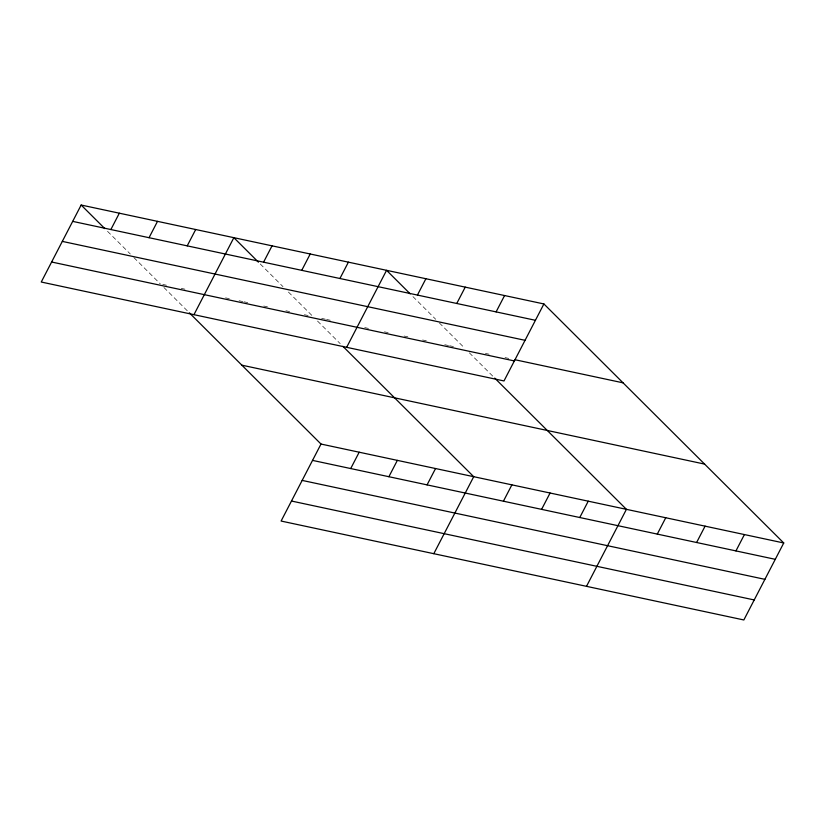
<?xml version="1.0" encoding="UTF-8"?>
<svg xmlns="http://www.w3.org/2000/svg" width="825" height="825" viewBox="0 0 825 825"><rect width="100%" height="100%" fill="white"/><g stroke="black" fill="none" stroke-linecap="round" stroke-linejoin="round"><path stroke-width="0.62" stroke-dasharray="4.12 3.09" d="M162.773 284.429L166.464 285.223M181.242 288.379L184.944 289.173M225.576 297.856L229.278 298.65M239.126 300.754L242.818 301.548M244.056 301.806L247.748 302.6M263.752 306.023L267.455 306.807M285.924 310.757L289.616 311.551M304.394 314.707L308.086 315.501M321.637 318.398L325.328 319.182M326.566 319.45L330.258 320.234M364.743 327.608L368.435 328.402M384.44 331.825L388.142 332.609M404.147 336.033L407.839 336.827M422.617 339.983L426.308 340.766M444.788 344.716L448.48 345.51M449.707 345.768L453.41 346.562M485.389 353.399L489.07 354.183M505.055 357.607L508.736 358.39M412.954 296.608L435.703 319.275M439.333 322.905L464.815 348.284M469.343 352.811L492.907 376.282M260.246 263.969L282.996 286.636M288.451 292.071L313.015 316.552M317.543 321.069L340.199 343.643M107.549 231.32L130.288 253.987M133.928 257.617L160.308 283.903M163.938 287.523L187.492 310.994"/><path stroke-width="1.24" d="M81.159 205.033L41.25 282.026L503.993 380.954L543.902 303.951L81.159 205.033L104.816 228.608M110.87 229.536L119.336 213.19M149.047 237.693L157.513 221.358M187.213 245.86L195.69 229.515M193.958 314.676L233.867 237.672L258.431 262.154M263.567 262.185L272.044 245.84M301.744 270.342L310.221 253.997M339.921 278.499L348.397 262.154M346.655 347.315L386.574 270.322L410.221 293.896M189.307 312.799L321.007 444.046L281.098 521.049L743.841 619.967L783.75 542.974L543.902 303.951M417.429 295.072L425.906 278.726M350.707 468.559L359.184 452.213M456.761 303.476L465.238 287.131M388.884 476.716L397.361 460.371M496.103 311.891L504.57 295.546M427.061 484.883L435.538 468.538M433.806 553.688L473.715 476.695L342.922 346.345M503.415 501.198L511.892 484.853M541.592 509.365L550.069 493.02M579.769 517.522L588.246 501.177M586.503 586.338L626.423 509.334L494.711 378.087M657.278 534.095L665.754 517.749M696.609 542.499L705.086 526.154M735.941 550.904L744.418 534.559M72.693 221.378L535.435 320.296M62.318 241.395L525.061 340.312M514.882 359.71L623.05 382.831M51.624 262.01L514.367 360.938M241.859 365.176L704.602 464.093M321.007 444.046L783.75 542.974M312.531 460.391L775.273 559.319M302.156 480.408L764.899 579.336M291.472 501.033L754.215 599.95"/></g></svg>
